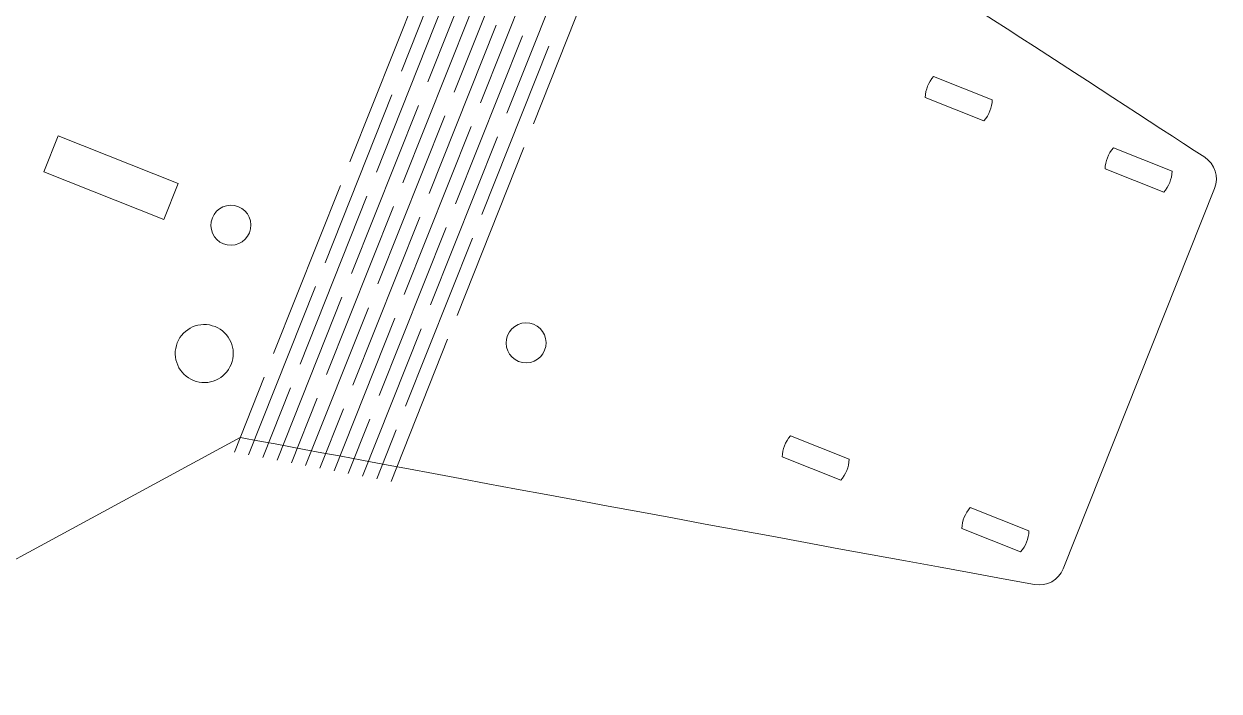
# Model space of a CAD drawing. Header units: inches. Extents: x -11.8 to 6.2, y -5.8 to 5.2.
# Drawn here: x 2.513 to 6.161, y -5.76 to -3.724 of the extents above; entities that cross this region are included whole.
import ezdxf

# ---------------------------------------------------------------- set-up
doc = ezdxf.new("R2010")
doc.units = ezdxf.units.IN
doc.header["$MEASUREMENT"] = 0
doc.layers.add('VIEW_HATCHES', color=7, linetype='Continuous')

msp = doc.modelspace()

# ---------------------------------------------------------------- linework, layer by layer
at = {"layer": 'VIEW_HATCHES', "color": 4, "lineweight": 5}
msp.add_open_spline([(3.1726, -4.986), (3.1726, -4.986), (1.822, -5.7189), (1.822, -5.7189), (1.822, -5.7189), (1.7552, -5.7552), (1.6758, -5.76), (1.6052, -5.7319), (1.6052, -5.7319), (1.5346, -5.7039), (1.4799, -5.6455), (1.4562, -5.5733), (1.4562, -5.5733), (1.4562, -5.5733), (0.9789, -4.1126), (0.9789, -4.1126), (0.9789, -4.1126), (0.9789, -4.1126), (0.9789, -4.1126), (0.9789, -4.1126), (0.9789, -4.1126), (0.9527, -4.0956), (-0.3771, -3.2376), (-1.0911, -2.7719), (-1.0911, -2.7719), (-1.1225, -2.7515), (-1.1351, -2.7117), (-1.1213, -2.6769), (-1.1213, -2.6769), (-1.1213, -2.6769), (-0.6593, -1.5164), (-0.6593, -1.5164), (-0.6593, -1.5164), (-0.6455, -1.4816), (-0.6089, -1.4614), (-0.5721, -1.468), (-0.5721, -1.468), (0.4411, -1.6523), (1.8223, -1.9112), (1.853, -1.9168), (1.853, -1.9168), (1.853, -1.9168), (1.853, -1.9168), (1.853, -1.9168), (1.853, -1.9168), (1.853, -1.9168), (3.2036, -1.1839), (3.2036, -1.1839), (3.2036, -1.1839), (3.2704, -1.1476), (3.3498, -1.1428), (3.4204, -1.1709), (3.4204, -1.1709), (3.4911, -1.1989), (3.5457, -1.2573), (3.5694, -1.3295), (3.5694, -1.3295), (3.5694, -1.3295), (4.0468, -2.7902), (4.0468, -2.7902), (4.0468, -2.7902), (4.0468, -2.7902), (4.0468, -2.7902), (4.0468, -2.7902), (4.0468, -2.7902), (4.0729, -2.8072), (5.4462, -3.6936), (6.1168, -4.1309), (6.1168, -4.1309), (6.1482, -4.1513), (6.1608, -4.1911), (6.1469, -4.2259), (6.1469, -4.2259), (6.1469, -4.2259), (5.6849, -5.3864), (5.6849, -5.3864), (5.6849, -5.3864), (5.6711, -5.4212), (5.6345, -5.4415), (5.5977, -5.4348), (5.5977, -5.4348), (4.5845, -5.2505), (3.2033, -4.9916), (3.1726, -4.986), (3.1726, -4.986), (3.1726, -4.986), (3.1726, -4.986), (3.1726, -4.986)], degree=3, knots=[0, 0, 0, 0, 0.045455, 0.045455, 0.045455, 0.045455, 0.090909, 0.090909, 0.090909, 0.090909, 0.136364, 0.136364, 0.136364, 0.136364, 0.181818, 0.181818, 0.181818, 0.181818, 0.227273, 0.227273, 0.227273, 0.227273, 0.272727, 0.272727, 0.272727, 0.272727, 0.318182, 0.318182, 0.318182, 0.318182, 0.363636, 0.363636, 0.363636, 0.363636, 0.409091, 0.409091, 0.409091, 0.409091, 0.454545, 0.454545, 0.454545, 0.454545, 0.5, 0.5, 0.5, 0.5, 0.545455, 0.545455, 0.545455, 0.545455, 0.590909, 0.590909, 0.590909, 0.590909, 0.636364, 0.636364, 0.636364, 0.636364, 0.681818, 0.681818, 0.681818, 0.681818, 0.727273, 0.727273, 0.727273, 0.727273, 0.772727, 0.772727, 0.772727, 0.772727, 0.818182, 0.818182, 0.818182, 0.818182, 0.863636, 0.863636, 0.863636, 0.863636, 0.909091, 0.909091, 0.909091, 0.909091, 0.954545, 0.954545, 0.954545, 0.954545, 1, 1, 1, 1], dxfattribs=at)
at = {"layer": 'VIEW_HATCHES', "color": 1, "lineweight": 5}
for points in [[(3.8691, -3.355), (3.8691, -3.355), (3.6649, -3.8681), (3.6649, -3.8681)], [(3.9497, -3.3872), (3.9497, -3.3872), (3.7454, -3.9003), (3.7454, -3.9003)], [(4.0302, -3.4193), (4.0302, -3.4193), (3.826, -3.9323), (3.826, -3.9323)], [(4.1108, -3.4515), (4.1108, -3.4515), (3.9065, -3.9645), (3.9065, -3.9645)], [(4.1914, -3.4834), (4.1914, -3.4834), (3.9872, -3.9964), (3.9872, -3.9964)], [(4.272, -3.5156), (4.272, -3.5156), (4.0677, -4.0286), (4.0677, -4.0286)], [(3.7123, -3.6317), (3.7123, -3.6317), (3.508, -4.1448), (3.508, -4.1448)], [(3.7929, -3.6638), (3.7929, -3.6638), (3.5886, -4.1768), (3.5886, -4.1768)], [(3.8734, -3.696), (3.8734, -3.696), (3.6692, -4.209), (3.6692, -4.209)], [(3.954, -3.7281), (3.954, -3.7281), (3.7498, -4.2411), (3.7498, -4.2411)], [(4.0345, -3.7602), (4.0345, -3.7602), (3.8303, -4.2733), (3.8303, -4.2733)], [(4.1152, -3.7921), (4.1152, -3.7921), (3.911, -4.3052), (3.911, -4.3052)], [(3.6361, -3.9403), (3.6361, -3.9403), (3.4319, -4.4533), (3.4319, -4.4533)], [(3.7167, -3.9725), (3.7167, -3.9725), (3.5124, -4.4855), (3.5124, -4.4855)], [(3.7973, -4.0045), (3.7973, -4.0045), (3.593, -4.5176), (3.593, -4.5176)], [(3.8778, -4.0367), (3.8778, -4.0367), (3.6736, -4.5498), (3.6736, -4.5498)], [(3.9585, -4.0686), (3.9585, -4.0686), (3.7542, -4.5817), (3.7542, -4.5817)], [(4.039, -4.1008), (4.039, -4.1008), (3.8348, -4.6139), (3.8348, -4.6139)], [(3.4793, -4.217), (3.4793, -4.217), (3.275, -4.73), (3.275, -4.73)], [(3.5598, -4.2492), (3.5598, -4.2492), (3.3556, -4.7622), (3.3556, -4.7622)], [(3.6404, -4.2813), (3.6404, -4.2813), (3.4362, -4.7943), (3.4362, -4.7943)], [(3.7209, -4.3135), (3.7209, -4.3135), (3.5167, -4.8265), (3.5167, -4.8265)], [(3.8016, -4.3454), (3.8016, -4.3454), (3.5974, -4.8584), (3.5974, -4.8584)], [(3.8821, -4.3775), (3.8821, -4.3775), (3.6779, -4.8906), (3.6779, -4.8906)], [(3.403, -4.5258), (3.403, -4.5258), (3.1988, -5.0388), (3.1988, -5.0388)], [(3.4836, -4.558), (3.4836, -4.558), (3.2857, -5.055), (3.2857, -5.055)], [(3.5642, -4.59), (3.5642, -4.59), (3.3726, -5.0712), (3.3726, -5.0712)], [(3.6447, -4.6222), (3.6447, -4.6222), (3.4595, -5.0874), (3.4595, -5.0874)], [(3.7254, -4.6541), (3.7254, -4.6541), (3.5464, -5.1037), (3.5464, -5.1037)], [(3.8059, -4.6863), (3.8059, -4.6863), (3.6333, -5.1199), (3.6333, -5.1199)], [(3.2463, -4.8023), (3.2463, -4.8023), (3.1554, -5.0307), (3.1554, -5.0307)], [(3.3268, -4.8344), (3.3268, -4.8344), (3.2423, -5.0469), (3.2423, -5.0469)], [(3.4074, -4.8665), (3.4074, -4.8665), (3.3291, -5.0631), (3.3291, -5.0631)], [(3.488, -4.8987), (3.488, -4.8987), (3.416, -5.0793), (3.416, -5.0793)], [(3.5686, -4.9306), (3.5686, -4.9306), (3.5029, -5.0956), (3.5029, -5.0956)], [(3.6492, -4.9628), (3.6492, -4.9628), (3.5899, -5.1118), (3.5899, -5.1118)]]:
    msp.add_open_spline(points, degree=3, dxfattribs=at)
at = {"layer": 'VIEW_HATCHES', "lineweight": 5}
for points in [[(5.2894, -3.8841), (5.2738, -3.9018), (5.2648, -3.9244), (5.2639, -3.9481), (5.2639, -3.9481), (5.2639, -3.9481), (5.443, -4.0194), (5.443, -4.0194), (5.443, -4.0194), (5.4587, -4.0016), (5.4677, -3.979), (5.4685, -3.9554), (5.4685, -3.9554), (5.4685, -3.9554), (5.2894, -3.8841), (5.2894, -3.8841)], [(2.6178, -4.0653), (2.6178, -4.0653), (2.5741, -4.175), (2.5741, -4.175), (2.5741, -4.175), (2.5741, -4.175), (2.9399, -4.3206), (2.9399, -4.3206), (2.9399, -4.3206), (2.9399, -4.3206), (2.9836, -4.2109), (2.9836, -4.2109), (2.9836, -4.2109), (2.9836, -4.2109), (2.6178, -4.0653), (2.6178, -4.0653)], [(5.9917, -4.2378), (6.0073, -4.22), (6.0163, -4.1974), (6.0172, -4.1738), (6.0172, -4.1738), (6.0172, -4.1738), (5.8381, -4.1025), (5.8381, -4.1025), (5.8381, -4.1025), (5.8224, -4.1202), (5.8134, -4.1429), (5.8126, -4.1665), (5.8126, -4.1665), (5.8126, -4.1665), (5.9917, -4.2378), (5.9917, -4.2378)], [(3.2047, -4.3495), (3.2107, -4.3163), (3.1887, -4.2846), (3.1556, -4.2785), (3.1556, -4.2785), (3.1224, -4.2725), (3.0906, -4.2945), (3.0846, -4.3276), (3.0846, -4.3276), (3.0786, -4.3608), (3.1006, -4.3926), (3.1337, -4.3986), (3.1337, -4.3986), (3.1669, -4.4046), (3.1987, -4.3826), (3.2047, -4.3495)], [(4.1056, -4.7081), (4.1116, -4.675), (4.0896, -4.6432), (4.0565, -4.6372), (4.0565, -4.6372), (4.0233, -4.6311), (3.9915, -4.6531), (3.9855, -4.6863), (3.9855, -4.6863), (3.9795, -4.7195), (4.0015, -4.7512), (4.0346, -4.7573), (4.0346, -4.7573), (4.0678, -4.7633), (4.0996, -4.7413), (4.1056, -4.7081)], [(3.1503, -4.7457), (3.159, -4.6976), (3.1271, -4.6516), (3.0791, -4.6428), (3.0791, -4.6428), (3.031, -4.6341), (2.9849, -4.666), (2.9761, -4.7141), (2.9761, -4.7141), (2.9674, -4.7622), (2.9993, -4.8082), (3.0474, -4.817), (3.0474, -4.817), (3.0955, -4.8257), (3.1415, -4.7938), (3.1503, -4.7457)], [(4.8525, -4.9814), (4.8369, -4.9992), (4.8279, -5.0218), (4.8271, -5.0454), (4.8271, -5.0454), (4.8271, -5.0454), (5.0062, -5.1167), (5.0062, -5.1167), (5.0062, -5.1167), (5.0218, -5.099), (5.0308, -5.0764), (5.0316, -5.0527), (5.0316, -5.0527), (5.0316, -5.0527), (4.8525, -4.9814), (4.8525, -4.9814)], [(5.5803, -5.2711), (5.5803, -5.2711), (5.4012, -5.1998), (5.4012, -5.1998), (5.4012, -5.1998), (5.3856, -5.2176), (5.3766, -5.2402), (5.3757, -5.2638), (5.3757, -5.2638), (5.3757, -5.2638), (5.5548, -5.3351), (5.5548, -5.3351), (5.5548, -5.3351), (5.5705, -5.3174), (5.5795, -5.2948), (5.5803, -5.2711)]]:
    msp.add_open_spline(points, degree=3, knots=[0, 0, 0, 0, 0.25, 0.25, 0.25, 0.25, 0.5, 0.5, 0.5, 0.5, 0.75, 0.75, 0.75, 0.75, 1, 1, 1, 1], dxfattribs=at)

doc.saveas('drawing.dxf')
